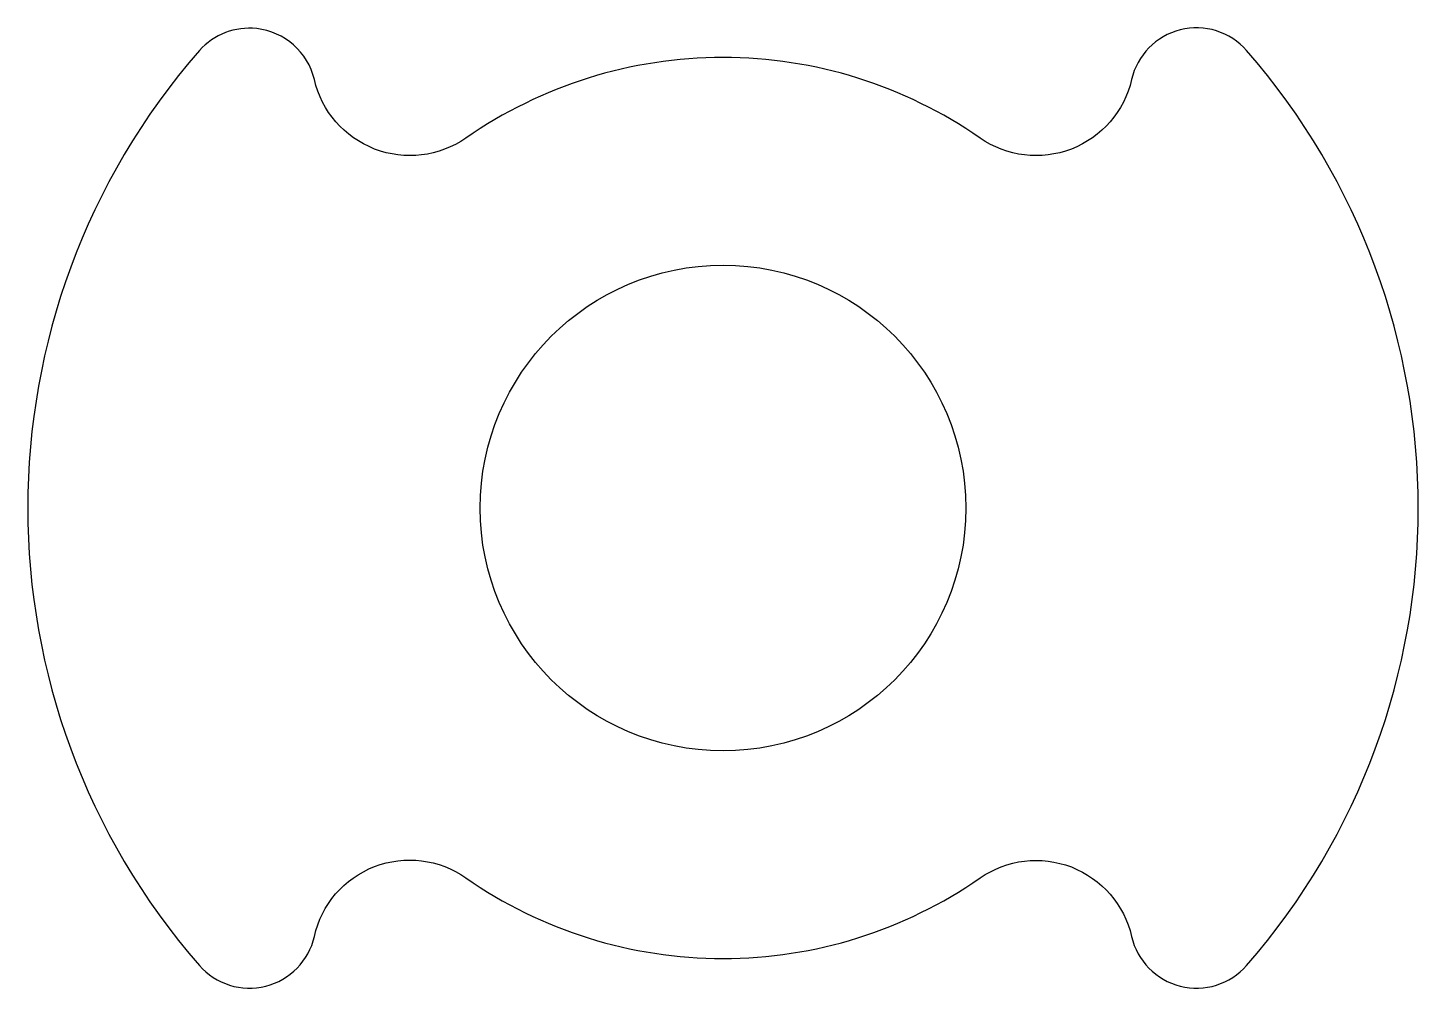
# Model space of a CAD drawing. Extents: x 473.4 to 508.9, y 292.2 to 316.7.
import ezdxf

# ---------------------------------------------------------------- set-up
doc = ezdxf.new("R2010")
doc.units = 0
doc.header["$LTSCALE"] = 5
doc.layers.get('0').update_dxf_attribs({"linetype": 'CONTINUOUS'})

msp = doc.modelspace()

# ---------------------------------------------------------------- linework, layer by layer
msp.add_lwpolyline([(504.547, 316.088, 0.612502), (501.609, 315.349, -0.530756), (497.74, 313.855, 0.153033), (491.177, 315.912, 0.153035), (484.613, 313.855, -0.530598), (480.744, 315.349, 0.316099), (479.271, 316.649, 0.243012), (477.807, 316.088, 0.37517), (477.807, 292.737, 0.612502), (480.744, 293.475, -0.535931), (484.613, 294.969, 0.153035), (491.177, 292.912, 0.152806), (497.74, 294.969, -0.530756), (501.609, 293.475, 0.612502), (504.547, 292.737, 0.37517)], format="xyb", close=True)
msp.add_circle((491.177, 304.412), 6.2)

doc.saveas('drawing.dxf')
